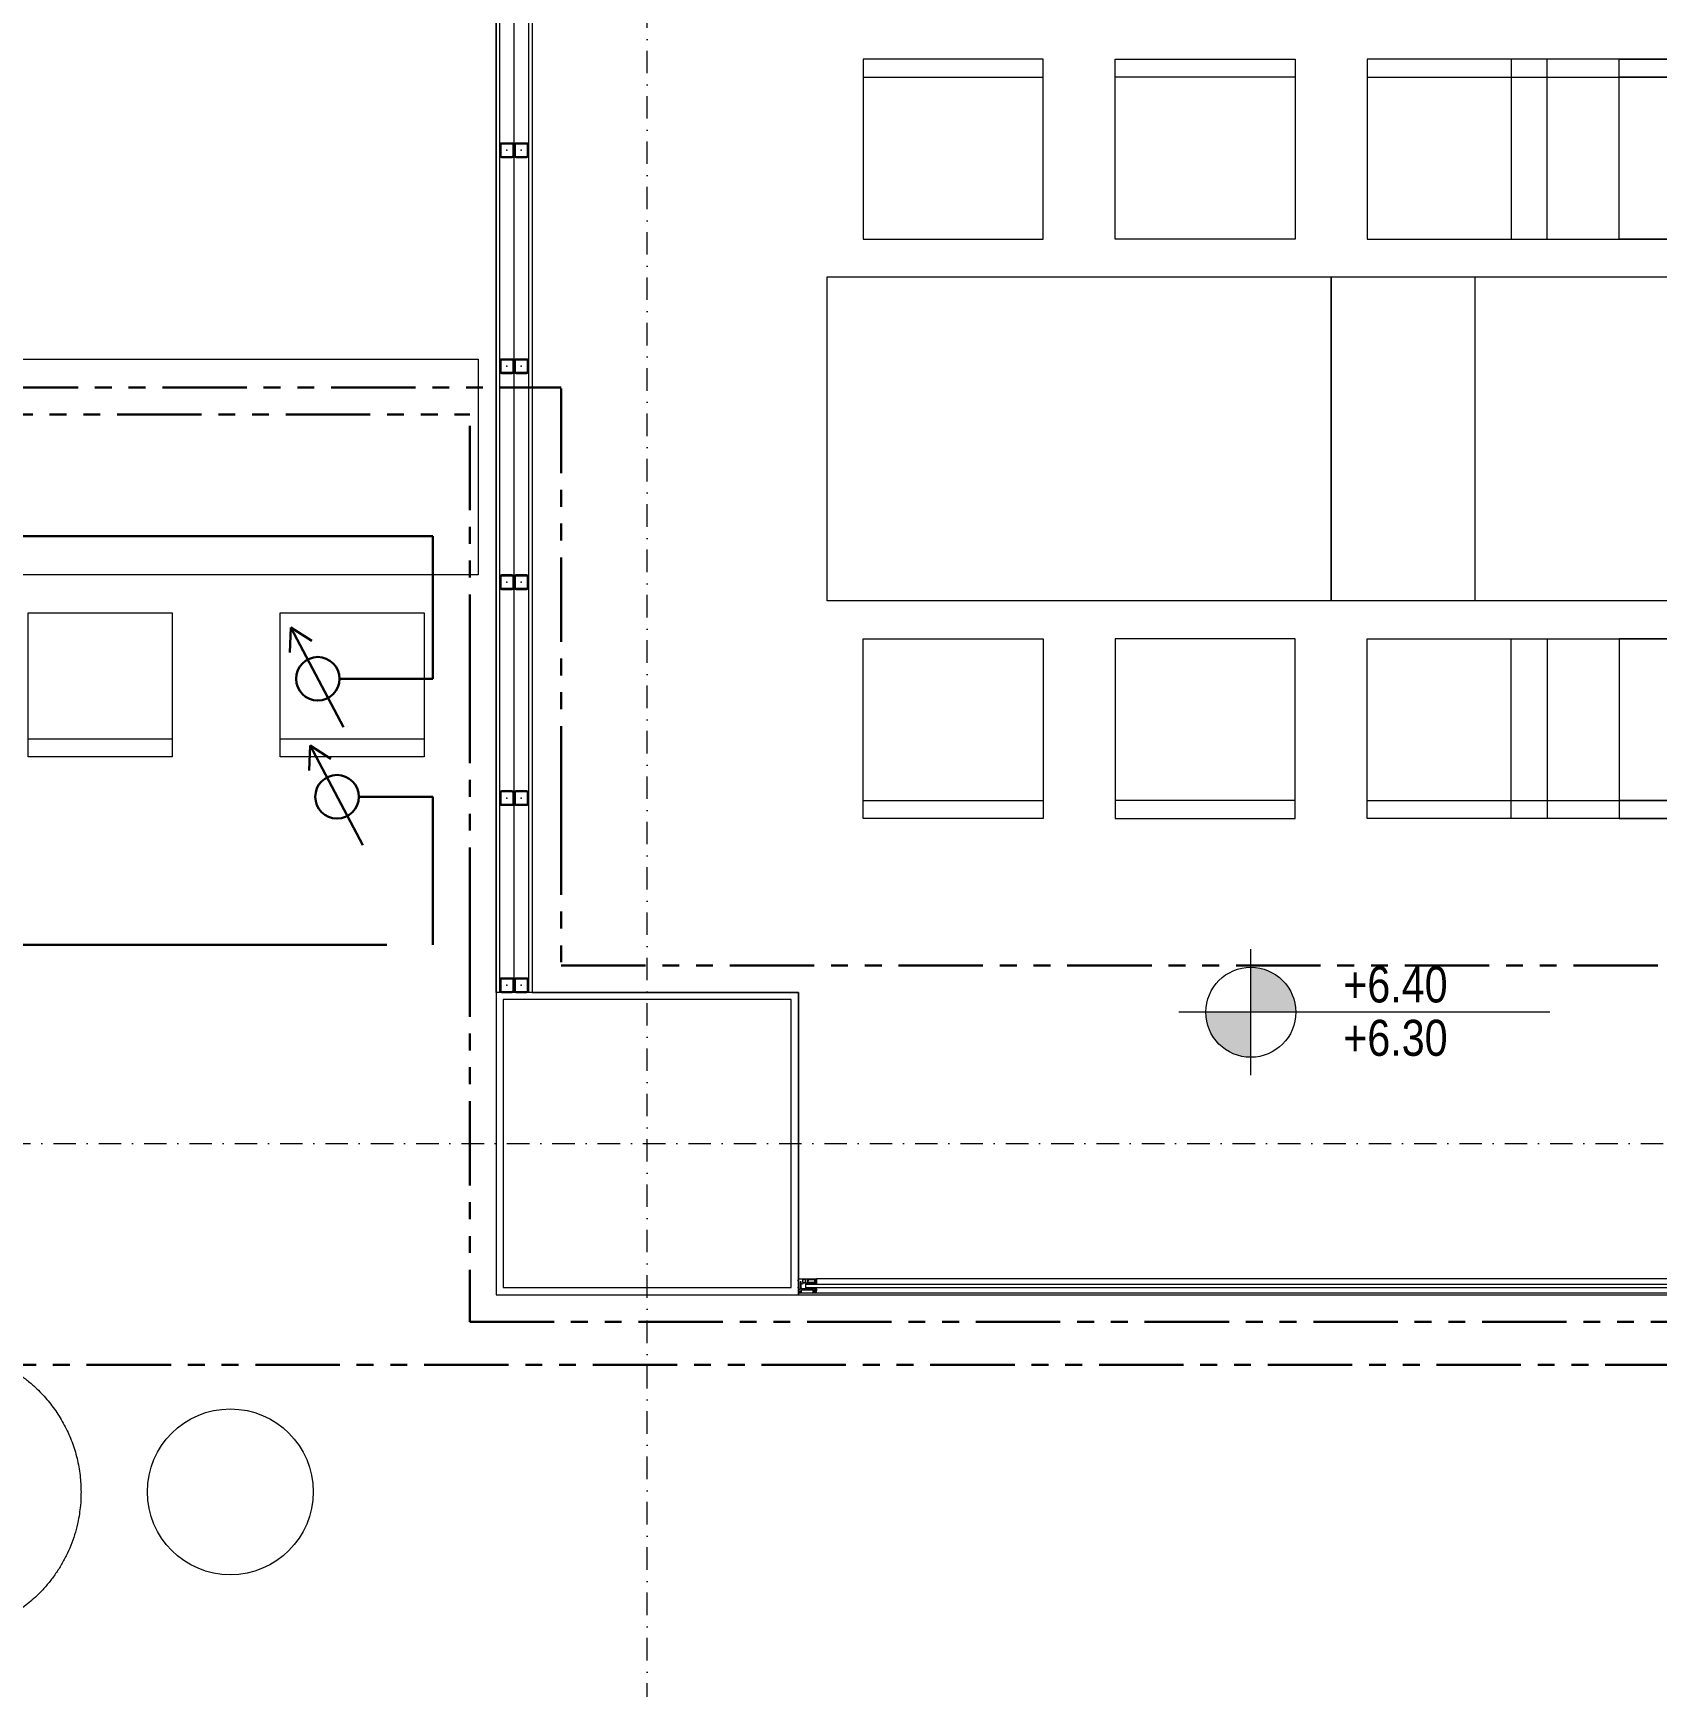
# Model space of a CAD drawing. Extents: x -1299 to 23780, y -3010 to 8106.
# Drawn here: x 8396.9 to 8848, y 2254 to 2713.6 of the extents above; entities that cross this region are included whole.
import ezdxf
from ezdxf.enums import TextEntityAlignment as Align

# ---------------------------------------------------------------- set-up
doc = ezdxf.new("R2010")
doc.units = 0
doc.header["$LTSCALE"] = 25
doc.header["$MEASUREMENT"] = 0
doc.linetypes.add('DASHDOT2', pattern=[0.5, 0.25, -0.125, 0, -0.125])
doc.linetypes.add('PHANTOM2', pattern=[1.25, 0.625, -0.125, 0.125, -0.125, 0.125, -0.125])
doc.layers.get('0').update_dxf_attribs({"color": 9, "lineweight": 9})
for name, color, linetype, lineweight in [('0 @ 1', 9, 'Continuous', 9), ('01', 9, 'Continuous', 9), ('05', 9, 'Continuous', 9), ('06D', 9, 'Continuous', 9), ('10', 9, 'Continuous', 9), ('11', 9, 'Continuous', 9), ('14', 9, 'Continuous', 9), ('15', 9, 'Continuous', 9), ('21', 9, 'Continuous', 9), ('24', 9, 'DASHDOT2', 9), ('35', 9, 'Continuous', 9), ('E-KABLO', 7, 'Continuous', 30), ('E-SES AYAR ANAHTARI', 7, 'Continuous', 30)]:
    doc.layers.add(name, color=color, linetype=linetype, lineweight=lineweight)
doc.styles.add('Arial', font='arial.ttf', dxfattribs={"height": 2.5})
doc.styles.add('MuuM_TEXT-STANDART', font='ARIALN.TTF')
pattern_1 = [(225, (-604.72494, -2171.82614), (-0.0883883476, 0.0883883476), []), (135, (-604.72494, -2171.82614), (0.0883883476, 0.0883883476), [])]

# ---------------------------------------------------------------- blocks, each defined once
blk = doc.blocks.new('P-AUDI_BAR')
at = {"layer": '05'}
for points in [[(-420, -180), (0, -180), (0, -240), (-420, -240)], [(-405, -250.5), (-365, -250.5), (-365, -290.5), (-405, -290.5)], [(-335, -250.5), (-295, -250.5), (-295, -290.5), (-335, -290.5)], [(-265, -250.5), (-225, -250.5), (-225, -290.5), (-265, -290.5)], [(-195, -250.5), (-155, -250.5), (-155, -290.5), (-195, -290.5)], [(-125, -250.5), (-85, -250.5), (-85, -290.5), (-125, -290.5)], [(-55, -250.5), (-15, -250.5), (-15, -290.5), (-55, -290.5)]]:
    blk.add_lwpolyline(points, close=True, dxfattribs=at)
for points in [[(-405, -285.5), (-365, -285.5)], [(-335, -285.5), (-295, -285.5)], [(-265, -285.5), (-225, -285.5)], [(-195, -285.5), (-155, -285.5)], [(-125, -285.5), (-85, -285.5)], [(-55, -285.5), (-15, -285.5)]]:
    blk.add_lwpolyline(points, dxfattribs=at)
blk = doc.blocks.new('P-AUDI_TOP')
at = {"layer": '05'}
for points in [[(10, 10.5), (60, 10.5), (60, 60.5), (10, 60.5)], [(10, 10.5), (60, 10.5), (60, 60.5), (10, 60.5)], [(130, 10.5), (80, 10.5), (80, 60.5), (130, 60.5)], [(130, 10.5), (80, 10.5), (80, 60.5), (130, 60.5)], [(150, 10.5), (200, 10.5), (200, 60.5), (150, 60.5)], [(150, 10.5), (200, 10.5), (200, 60.5), (150, 60.5)], [(270, 10.5), (220, 10.5), (220, 60.5), (270, 60.5)], [(270, 10.5), (220, 10.5), (220, 60.5), (270, 60.5)], [(290, 10.5), (340, 10.5), (340, 60.5), (290, 60.5)], [(290, 10.5), (340, 10.5), (340, 60.5), (290, 60.5)], [(410, 10.5), (360, 10.5), (360, 60.5), (410, 60.5)], [(410, 10.5), (360, 10.5), (360, 60.5), (410, 60.5)], [(0, 0), (140, 0), (140, -90), (0, -90)], [(0, 0), (140, 0), (140, -90), (0, -90)], [(140, 0), (280, 0), (280, -90), (140, -90)], [(140, 0), (280, 0), (280, -90), (140, -90)], [(280, 0), (420, 0), (420, -90), (280, -90)], [(280, 0), (420, 0), (420, -90), (280, -90)], [(10, -100.5), (60, -100.5), (60, -150.5), (10, -150.5)], [(10, -100.5), (60, -100.5), (60, -150.5), (10, -150.5)], [(130, -100.5), (80, -100.5), (80, -150.5), (130, -150.5)], [(130, -100.5), (80, -100.5), (80, -150.5), (130, -150.5)], [(150, -100.5), (200, -100.5), (200, -150.5), (150, -150.5)], [(150, -100.5), (200, -100.5), (200, -150.5), (150, -150.5)], [(270, -100.5), (220, -100.5), (220, -150.5), (270, -150.5)], [(270, -100.5), (220, -100.5), (220, -150.5), (270, -150.5)], [(290, -100.5), (340, -100.5), (340, -150.5), (290, -150.5)], [(290, -100.5), (340, -100.5), (340, -150.5), (290, -150.5)], [(410, -100.5), (360, -100.5), (360, -150.5), (410, -150.5)], [(410, -100.5), (360, -100.5), (360, -150.5), (410, -150.5)]]:
    blk.add_lwpolyline(points, close=True, dxfattribs=at)
for points in [[(10, 55.5), (60, 55.5)], [(10, 55.5), (60, 55.5)], [(130, 55.5), (80, 55.5)], [(130, 55.5), (80, 55.5)], [(150, 55.5), (200, 55.5)], [(150, 55.5), (200, 55.5)], [(270, 55.5), (220, 55.5)], [(270, 55.5), (220, 55.5)], [(290, 55.5), (340, 55.5)], [(290, 55.5), (340, 55.5)], [(410, 55.5), (360, 55.5)], [(410, 55.5), (360, 55.5)], [(10, -145.5), (60, -145.5)], [(10, -145.5), (60, -145.5)], [(130, -145.5), (80, -145.5)], [(130, -145.5), (80, -145.5)], [(150, -145.5), (200, -145.5)], [(150, -145.5), (200, -145.5)], [(270, -145.5), (220, -145.5)], [(270, -145.5), (220, -145.5)], [(290, -145.5), (340, -145.5)], [(290, -145.5), (340, -145.5)], [(410, -145.5), (360, -145.5)], [(410, -145.5), (360, -145.5)]]:
    blk.add_lwpolyline(points, dxfattribs=at)
blk = doc.blocks.new('0_elevationtarget-p')
h = blk.add_hatch(color=256)
h.paths.add_polyline_path([(2.5, 0, 0.414214), (0, 2.5), (0, 0)])
h.paths.add_polyline_path([(0, 0), (-2.5, 0, 0.414214), (0, -2.5)])
blk.add_line((0, -3.5), (0, 3.5))
blk.add_lwpolyline([(16.605, 0), (-4, 0)])
blk.add_circle((0, 0), 2.5)
at = {"style": 'Arial'}
blk.add_attdef('BITMISKOT', text='', height=2, dxfattribs=at).set_placement((4.5, 0), align=Align.BOTTOM_LEFT)
blk.add_attdef('KABAKOT', text='', height=2, dxfattribs=at).set_placement((4.5, -0.592), align=Align.TOP_LEFT)
blk = doc.blocks.new('Group-54-1')
at = {"flags": 128}
blk.add_lwpolyline([(384798.7518, 69160.1485, -0.005049), (384798.7517, 69160.1403), (384798.7516, 69160.1342, -0.020297), (384798.7504, 69160.1139), (384798.7501, 69160.1117, -0.010121), (384798.7472, 69160.0879, -0.020134), (384798.7429, 69160.0643), (384798.742, 69160.0604, -0.019975), (384798.7338, 69160.03), (384798.7338, 69160.0299, -0.01979), (384798.7234, 69160.0006), (384798.7233, 69160.0005, -0.019602), (384798.7107, 69159.9722), (384798.7107, 69159.9722, -0.019426), (384798.6959, 69159.9451), (384798.6959, 69159.945, -0.019277), (384798.6792, 69159.9193), (384798.6791, 69159.9193, -0.019164), (384798.6605, 69159.8949, -0.019098), (384798.6401, 69159.872), (384798.6374, 69159.8693, -0.019074), (384798.6208, 69159.8533, -0.009549), (384798.6033, 69159.8384), (384798.6033, 69159.8384, -0.019136), (384798.585, 69159.8244, -0.009605), (384798.5659, 69159.8115), (384798.5658, 69159.8115, -0.019296), (384798.546, 69159.7997), (384798.5459, 69159.7997, -0.009707), (384798.5253, 69159.7891), (384798.5253, 69159.7891, -0.019528), (384798.504, 69159.7796), (384798.504, 69159.7796, -0.009837), (384798.4821, 69159.7713), (384798.482, 69159.7713, -0.01979), (384798.4595, 69159.7643), (384798.4595, 69159.7643, -0.009972), (384798.4365, 69159.7587), (384798.4364, 69159.7586, -0.020026), (384798.4129, 69159.7543), (384798.4128, 69159.7543, -0.010081), (384798.3889, 69159.7514), (384798.3887, 69159.7514, -0.020176), (384798.3644, 69159.7499), (384798.3602, 69159.7498, -0.010066), (384798.3438, 69159.7498), (384798.3437, 69159.7498, -0.0101), (384798.3274, 69159.7505, -0.01008), (384798.3111, 69159.7518), (384798.3071, 69159.7522, -0.0201), (384798.2832, 69159.7556), (384798.2792, 69159.7564, -0.019966), (384798.2483, 69159.7633), (384798.2482, 69159.7633, -0.019798), (384798.2183, 69159.7726), (384798.2181, 69159.7727, -0.01962), (384798.1893, 69159.7842), (384798.1892, 69159.7842, -0.019449), (384798.1614, 69159.7979), (384798.1614, 69159.7979, -0.019299), (384798.1349, 69159.8136), (384798.1348, 69159.8136, -0.019181), (384798.1097, 69159.8313), (384798.1097, 69159.8313, -0.019107), (384798.086, 69159.8508), (384798.0831, 69159.8533, -0.019075), (384798.0665, 69159.8693, -0.009545), (384798.0509, 69159.8861, -0.019123), (384798.0362, 69159.9038, -0.009595), (384798.0226, 69159.9224), (384798.0226, 69159.9224, -0.019275), (384798.01, 69159.9418), (384798.01, 69159.9418, -0.009695), (384797.9986, 69159.9618), (384797.9985, 69159.9619, -0.019508), (384797.9883, 69159.9827), (384797.9882, 69159.9827, -0.009828), (384797.9792, 69160.0041), (384797.9791, 69160.0042, -0.019783), (384797.9713, 69160.0262), (384797.9713, 69160.0263, -0.009972), (384797.9647, 69160.0488), (384797.9647, 69160.0489, -0.020049), (384797.9595, 69160.0721), (384797.9595, 69160.0721, -0.0101), (384797.9556, 69160.0957), (384797.9556, 69160.0958, -0.020245), (384797.9531, 69160.1199), (384797.9529, 69160.124, -0.010149), (384797.9522, 69160.1403, -0.010113), (384797.9522, 69160.1568), (384797.9523, 69160.1609, -0.020296), (384797.9538, 69160.1852), (384797.9538, 69160.1854, -0.01012), (384797.9567, 69160.2092, -0.020134), (384797.9611, 69160.2328), (384797.962, 69160.2367, -0.019975), (384797.9701, 69160.2671), (384797.9701, 69160.2672, -0.01979), (384797.9806, 69160.2965), (384797.9806, 69160.2966, -0.019602), (384797.9933, 69160.3249), (384797.9933, 69160.3249, -0.019426), (384798.008, 69160.352), (384798.0081, 69160.3521, -0.019277), (384798.0248, 69160.3778), (384798.0248, 69160.3778, -0.019164), (384798.0434, 69160.4022, -0.019098), (384798.0639, 69160.4251), (384798.0665, 69160.4278, -0.019074), (384798.0831, 69160.4438, -0.009549), (384798.1006, 69160.4587), (384798.1006, 69160.4587, -0.019136), (384798.119, 69160.4727, -0.009605), (384798.1381, 69160.4856), (384798.1381, 69160.4856, -0.019296), (384798.158, 69160.4974), (384798.158, 69160.4974, -0.009707), (384798.1786, 69160.508), (384798.1787, 69160.5081, -0.019528), (384798.1999, 69160.5175), (384798.2, 69160.5175, -0.009837), (384798.2218, 69160.5258), (384798.2219, 69160.5258, -0.01979), (384798.2444, 69160.5328), (384798.2445, 69160.5328, -0.009972), (384798.2674, 69160.5384), (384798.2676, 69160.5385, -0.020026), (384798.2911, 69160.5428), (384798.2912, 69160.5428, -0.010081), (384798.3151, 69160.5457), (384798.3152, 69160.5457, -0.020176), (384798.3396, 69160.5472), (384798.3438, 69160.5473, -0.010066), (384798.3602, 69160.5473), (384798.3603, 69160.5473, -0.0101), (384798.3766, 69160.5466, -0.01008), (384798.3929, 69160.5453), (384798.3968, 69160.5449, -0.0201), (384798.4208, 69160.5415), (384798.4248, 69160.5407, -0.019966), (384798.4556, 69160.5338), (384798.4558, 69160.5338, -0.019798), (384798.4857, 69160.5245), (384798.4858, 69160.5245, -0.019621), (384798.5147, 69160.5129), (384798.5148, 69160.5129, -0.019449), (384798.5425, 69160.4992), (384798.5426, 69160.4992, -0.0193), (384798.5691, 69160.4835), (384798.5691, 69160.4835, -0.019182), (384798.5942, 69160.4658), (384798.5943, 69160.4658, -0.019108), (384798.6179, 69160.4463), (384798.6208, 69160.4438, -0.019075), (384798.6374, 69160.4278, -0.009545), (384798.6531, 69160.411, -0.019123), (384798.6677, 69160.3933, -0.009596), (384798.6814, 69160.3747), (384798.6814, 69160.3747, -0.019275), (384798.6939, 69160.3553), (384798.6939, 69160.3553, -0.009695), (384798.7054, 69160.3353), (384798.7054, 69160.3352, -0.019508), (384798.7157, 69160.3144), (384798.7157, 69160.3144, -0.009827), (384798.7248, 69160.293), (384798.7248, 69160.2929, -0.019783), (384798.7327, 69160.2709), (384798.7327, 69160.2708, -0.009972), (384798.7392, 69160.2483), (384798.7392, 69160.2482, -0.020048), (384798.7445, 69160.225), (384798.7445, 69160.225, -0.010099), (384798.7483, 69160.2014), (384798.7484, 69160.2013, -0.020243), (384798.7508, 69160.1772), (384798.7511, 69160.1731, -0.010148), (384798.7517, 69160.1568, -0.005062), (384798.7518, 69160.1485)], format="xyb", dxfattribs=at)
for centre in [(384798.3498, 69160.9634), (384797.5374, 69160.1497), (384799.1666, 69160.1497), (384798.3498, 69159.3469)]:
    blk.add_circle(centre, 0.2304)
blk = doc.blocks.new('p-kolon_80x80')
blk.add_lwpolyline([(-40, -40), (40, -40), (40, 40), (-40, 40)], close=True)
blk = doc.blocks.new('Prf-40x40')
for points in [[(1.5, -2), (-1.5, -2, -0.414214), (-2, -1.5), (-2, 1.5, -0.414214), (-1.5, 2), (1.5, 2, -0.414214), (2, 1.5), (2, -1.5, -0.414214)], [(1.5, -1.7), (-1.5, -1.7, -0.414214), (-1.7, -1.5), (-1.7, 1.5, -0.414214), (-1.5, 1.7), (1.5, 1.7, -0.414214), (1.7, 1.5), (1.7, -1.5, -0.414214)]]:
    blk.add_lwpolyline(points, format="xyb", close=True)
blk.add_point((0, 0))
blk = doc.blocks.new('p-strahle-alüminyumdoğramaprofili')
at = {"layer": '10'}
h = blk.add_hatch(dxfattribs=at)
h.set_pattern_fill('NET', color=256, angle=315, style=0)
h.set_pattern_definition(pattern_1)
h.paths.add_polyline_path([(-4.62, 2.65), (-4.68, 2.65), (-4.72, 2.75), (-4.72, 2.8), (-4.69, 2.8), (-4.69, 2.92), (-4.98, 2.92), (-4.98, 2.8), (-4.95, 2.8), (-4.99, 2.65), (-5.08, 2.66), (-5.25, 2.28), (-5.14, 2.28), (-5.14, 2.33), (-4.98, 2.52, 0.2599), (-4.9, 2.28), (-4.66, 2.28, 0.382682)])
h.paths.add_polyline_path([(-4.86, 2.52), (-4.67, 2.52, -2.16717)], flags=16)
h = blk.add_hatch(dxfattribs=at)
h.set_pattern_fill('NET', color=256, angle=315, style=0)
h.set_pattern_definition(pattern_1)
h.paths.add_polyline_path([(-4.62, 0.88), (-4.68, 0.88), (-4.72, 0.77), (-4.72, 0.73), (-4.69, 0.73), (-4.69, 0.6), (-4.98, 0.6), (-4.98, 0.73), (-4.95, 0.73), (-4.99, 0.88), (-5.08, 0.87), (-5.25, 1.24), (-5.14, 1.24), (-5.14, 1.2), (-4.98, 1.01, -0.2599), (-4.9, 1.24), (-4.66, 1.24, -0.382682)])
h.paths.add_polyline_path([(-4.86, 1), (-4.67, 1, 2.16717)], flags=16)
h = blk.add_hatch(dxfattribs=at)
h.set_pattern_fill('NET', color=256, angle=315, style=0)
h.set_pattern_definition([(225, (-608.45214, -2173.53612), (-0.0883883476, 0.0883883476), []), (135, (-608.45214, -2173.53612), (0.0883883476, 0.0883883476), [])])
h.paths.add_polyline_path([(-3.45, 2.28), (-3.45, 2.57), (-4.49, 2.57), (-4.49, 2.28)])
h = blk.add_hatch(dxfattribs=at)
h.set_pattern_fill('NET', color=256, angle=315, style=0)
h.set_pattern_definition([(225, (-608.45214, -2180.04526), (-0.0883883476, 0.0883883476), []), (135, (-608.45214, -2180.04526), (0.0883883476, 0.0883883476), [])])
h.paths.add_polyline_path([(-3.45, 0.93), (-3.45, 1.24), (-4.49, 1.24), (-4.49, 0.93)])
h = blk.add_hatch(dxfattribs=at)
h.set_pattern_fill('NET', color=256, angle=315, style=0)
h.set_pattern_definition([(225, (-629.50454, -2177.58922), (-0.0883883476, 0.0883883476), []), (135, (-629.50454, -2177.58922), (0.0883883476, 0.0883883476), [])])
h.paths.add_polyline_path([(0, 0.68), (0, 1.75), (-0.18, 1.75), (-0.18, 0.68)])
for points in [[(-5.08, 2.66), (-5.25, 2.28)], [(-5.09, 0.88), (-5.25, 1.24)], [(-4.98, 2.52), (-5.14, 2.33), (-5.14, 2.28)], [(-4.98, 1.01), (-5.14, 1.2), (-5.14, 1.24)], [(-4.92, 3.6), (-4.92, 3.16), (-4.61, 3.16), (-4.61, 2.87), (-4.52, 2.87), (-4.62, 2.65), (-4.68, 2.65), (-4.72, 2.75), (-4.72, 2.8), (-4.69, 2.8), (-4.69, 3.05), (-4.98, 3.05), (-4.98, 2.8), (-4.95, 2.8), (-4.99, 2.65), (-5.08, 2.66), (-5.07, 3.76), (-0.11, 3.76)], [(-4.69, 2.92), (-4.98, 2.92)], [(-4.71, 0.6), (-4.98, 0.6)], [(-2.83, 0.2), (-2.67, 0.2), (-2.67, -0.04), (-4.87, -0.04), (-4.87, 0.19), (-4.57, 0.19), (-4.57, 0.73), (-2.67, 0.73)], [(-4.52, 2.87), (-4.49, 2.87), (-4.49, 2.26)], [(-4.49, 0.93), (-4.49, 0.93), (-4.49, 1.26)], [(-3.45, 2.26), (-3.45, 2.57)], [(-3.45, 1.26), (-3.45, 0.93)], [(-2.08, 0.93), (-2.08, 2.57)], [(-0.18, 0.68), (0, 0.68), (0, 1.75)], [(-0.18, 1.75), (0, 1.75)]]:
    blk.add_lwpolyline(points, dxfattribs=at)
for points in [[(-0.18, 2.74), (-0.18, 2.21), (0, 2.21), (0, 2.08), (-0.18, 2.08), (-0.18, 0.43), (0, 0.43), (0, 0), (-0.12, 0), (-0.12, -0.24), (-5.09, -0.24), (-5.09, 0.88), (-4.98, 0.88), (-4.94, 0.7), (-4.99, 0.7), (-4.99, 0.33), (-4.71, 0.33), (-4.71, 0.88), (-4.56, 0.88), (-4.52, 0.93), (-1.28, 0.93), (-1.2, 1.22), (-0.9, 1.22), (-0.9, 0.62), (-0.58, 0.62), (-0.58, 2.74)], [(-2.03, 0.78), (-1.35, 0.78), (-1.35, 0.08), (-1.28, 0.04), (-1.28, -0.04), (-2.09, -0.04), (-2.09, 0.1), (-2.03, 0.15)]]:
    blk.add_lwpolyline(points, close=True, dxfattribs=at)
for points in [[(-0.57, 3.26), (-0.57, 3.62), (-4.89, 3.62), (-4.89, 3.65, 0.561743), (-4.97, 3.66, 0.595966), (-4.92, 3.6, -2.204878)], [(-4.67, 2.52), (-4.86, 2.52, 1)], [(-4.67, 1), (-4.86, 1, -1)], [(-4.61, 2.87), (-4.49, 3.45, -0.833203), (-4.18, 3.44, -0.447088)], [(-4.49, 2.57), (-1.23, 2.57, -0.414214), (-0.9, 2.25), (-0.9, 1.22)], [(-4.18, 3.44), (-4.18, 2.99, 0.414214), (-4.07, 2.89), (-0.82, 2.89), (-0.82, 3.62)], [(-2.67, 0.73), (-2.67, 0.32), (-2.83, 0.32, 1), (-2.83, 0.2, -1)], [(-0.11, 3.76), (-0.11, 3.62), (-0.45, 3.62), (-0.45, 3.14, -1), (-0.66, 3.14)], [(-0.66, 3.14, -0.305404), (-0.57, 3.26, -5.773092)]]:
    blk.add_lwpolyline(points, format="xyb", dxfattribs=at)
for centre, radius, start, end in [((-4.73, 2.47), 0.253, 168.6676, 234.1258), ((-4.73, 1.06), 0.253, 125.8742, 191.3324), ((-4.77, 2.44), 0.125, 139.5402, 40.4598), ((-4.77, 1.08), 0.125, 319.5402, 220.4598), ((-4.84, 2.48), 0.273, 305.9738, 36.4289), ((-4.84, 1.04), 0.273, 323.5711, 54.0262)]:
    blk.add_arc(centre, radius, start, end, dxfattribs=at)
blk = doc.blocks.new('*U312')
at = {"layer": '06D'}
for points in [[(4.95, 4), (521.05, 4)], [(4.95, 0), (521.04, 0)]]:
    blk.add_lwpolyline(points, dxfattribs=at)
at = {"layer": '15'}
for points in [[(1.96, 2.5), (524.04, 2.5)], [(524.04, 1.5), (1.96, 1.5)]]:
    blk.add_lwpolyline(points, dxfattribs=at)
at = {"layer": '0 @ 1', "linetype": 'Continuous'}
blk.add_blockref('p-strahle-alüminyumdoğramaprofili', (526.12, 0.24), dxfattribs=at)
blk = doc.blocks.new('100_SES AYAR ANAHTARI')
at = {"layer": 'E-SES AYAR ANAHTARI', "color": 4}
for p, q in [((1.776, 3.255), (-1.686, 1.426)), ((1.776, 3.255), (0.915, 3.283)), ((1.776, 3.255), (1.312, 2.529)), ((0, 0), (0, 1.561))]:
    blk.add_line(p, q, dxfattribs=at)
blk.add_circle((0, 2.317), 0.756, dxfattribs=at)

msp = doc.modelspace()

# ---------------------------------------------------------------- linework, layer by layer
at = {"layer": '06D'}
msp.add_lwpolyline([(8530.5, 2450.5), (8530.5, 2739.5)], dxfattribs=at)
at = {"layer": '11'}
for points in [[(8535.5, 2447), (8525.5, 2447), (8525.5, 2743), (8535.5, 2743)], [(8534.5, 2447), (8526.5, 2447), (8526.5, 2743), (8534.5, 2743)]]:
    msp.add_lwpolyline(points, close=True, dxfattribs=at)
at = {"layer": '14'}
msp.add_lwpolyline([(8609.5, 2447), (8525.5, 2447), (8525.5, 2363), (8609.5, 2363)], close=True, dxfattribs=at)
at = {"layer": '24'}
for points in [[(8567.5, 195), (8567.5, 4035)], [(6827.5, 2405), (11027.5, 2405)]]:
    msp.add_lwpolyline(points, dxfattribs=at)
at = {"layer": '35'}
msp.add_lwpolyline([(7909.5, 2803), (8525.5, 2803), (8525.5, 2363), (10472.5, 2363), (10472.5, 2240), (9967.4, 2240), (10004.84, 1897.89, 0.099521), (7703.07, 1167.17)], format="xyb", dxfattribs=at)
msp.add_lwpolyline([(8609.5, 2803), (8609.5, 2743), (8535.5, 2743), (8535.5, 2447), (8609.5, 2447), (8609.5, 2363), (9225.5, 2363), (9225.5, 2803)], close=True, dxfattribs=at)
at = {"layer": 'E-KABLO', "color": 6, "linetype": 'PHANTOM2', "ltscale": 1.5}
for p, q in [((7917.16, 2615.07), (8543.55, 2615.07)), ((8543.55, 2497.58), (8543.55, 2615.07)), ((8279.59, 2607.57), (8518.16, 2607.57)), ((8518.16, 2534.16), (8518.16, 2607.57)), ((8518.16, 2534.16), (8518.16, 2463.71)), ((8543.55, 2497.58), (8543.55, 2454.5)), ((8518.16, 2463.71), (8518.16, 2355.5)), ((8543.55, 2454.5), (8913.45, 2454.5)), ((8518.16, 2355.5), (9910.66, 2355.5))]:
    msp.add_line(p, q, dxfattribs=at)
at = {"layer": 'E-KABLO', "color": 3, "linetype": 'PHANTOM2', "ltscale": 10}
for p, q in [((8507.94, 2573.77), (8286.8, 2573.77)), ((8507.94, 2534.16), (8507.94, 2573.77)), ((8494.5, 2534.16), (8507.94, 2534.16)), ((8499.84, 2501.38), (8507.94, 2501.38)), ((8507.94, 2501.38), (8507.94, 2460.2)), ((8338.9, 2460.2), (8507.94, 2460.2))]:
    msp.add_line(p, q, dxfattribs=at)
at = {"layer": 'E-KABLO', "color": 5, "linetype": 'PHANTOM2', "ltscale": 1.5}
msp.add_line((10638.31, 2343.56), (8279.58, 2343.56), dxfattribs=at)

# ---------------------------------------------------------------- block references
at = {"linetype": 'Continuous', "rotation": 180}
msp.add_blockref('*U312', (9135.5, 2367.42), dxfattribs=at)
at = {"layer": '01'}
msp.add_blockref('p-kolon_80x80', (8567.5, 2405), dxfattribs=at)
at = {"layer": '05'}
for name, p in [('P-AUDI_TOP', (8617.5, 2645.79)), ('P-AUDI_TOP', (8797.5, 2645.79)), ('P-AUDI_BAR', (8520.5, 2803))]:
    msp.add_blockref(name, p, dxfattribs=at)
at = {"layer": '05', "color": 7, "xscale": 100, "yscale": 100, "zscale": 100}
msp.add_blockref('Group-54-1', (-38471465, -6913706.72), dxfattribs=at)
at = {"layer": '10', "xscale": -1}
for p in [(8528.5, 2681), (8532.5, 2681), (8528.5, 2621), (8532.5, 2621), (8528.5, 2561), (8532.5, 2561), (8528.5, 2501), (8532.5, 2501), (8528.5, 2449), (8532.5, 2449)]:
    msp.add_blockref('Prf-40x40', p, dxfattribs=at)
at = {"layer": '21'}
ref = msp.add_blockref('0_elevationtarget-p', (8735.15, 2441.5), dxfattribs=dict(at, xscale=5, yscale=5, zscale=0.5))
ref.add_attrib('BITMISKOT', ' +6.40', dxfattribs={"layer": '0', "height": 10, "style": 'MuuM_TEXT-STANDART'}).set_placement((8757.65, 2441.23), align=Align.BOTTOM_LEFT)
ref.add_attrib('KABAKOT', ' +6.30', dxfattribs={"layer": '0', "height": 10, "style": 'MuuM_TEXT-STANDART'}).set_placement((8757.65, 2426.4), align=Align.BOTTOM_LEFT)
at = {"layer": 'E-SES AYAR ANAHTARI', "xscale": 8, "yscale": 8, "zscale": 8}
for p, rotation in [((8494.5, 2534.16), 89.99999999999999), ((8499.84, 2501.38), 90)]:
    msp.add_blockref('100_SES AYAR ANAHTARI', p, dxfattribs=dict(at, rotation=rotation))

doc.saveas('drawing.dxf')
